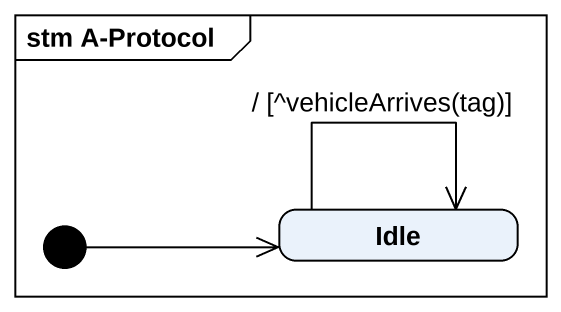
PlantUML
@startuml
mainframe stm A-Protocol
hide empty description
state Idle
[*] -right-> Idle
Idle --> Idle : / [^vehicleArrives(tag)]
@enduml
